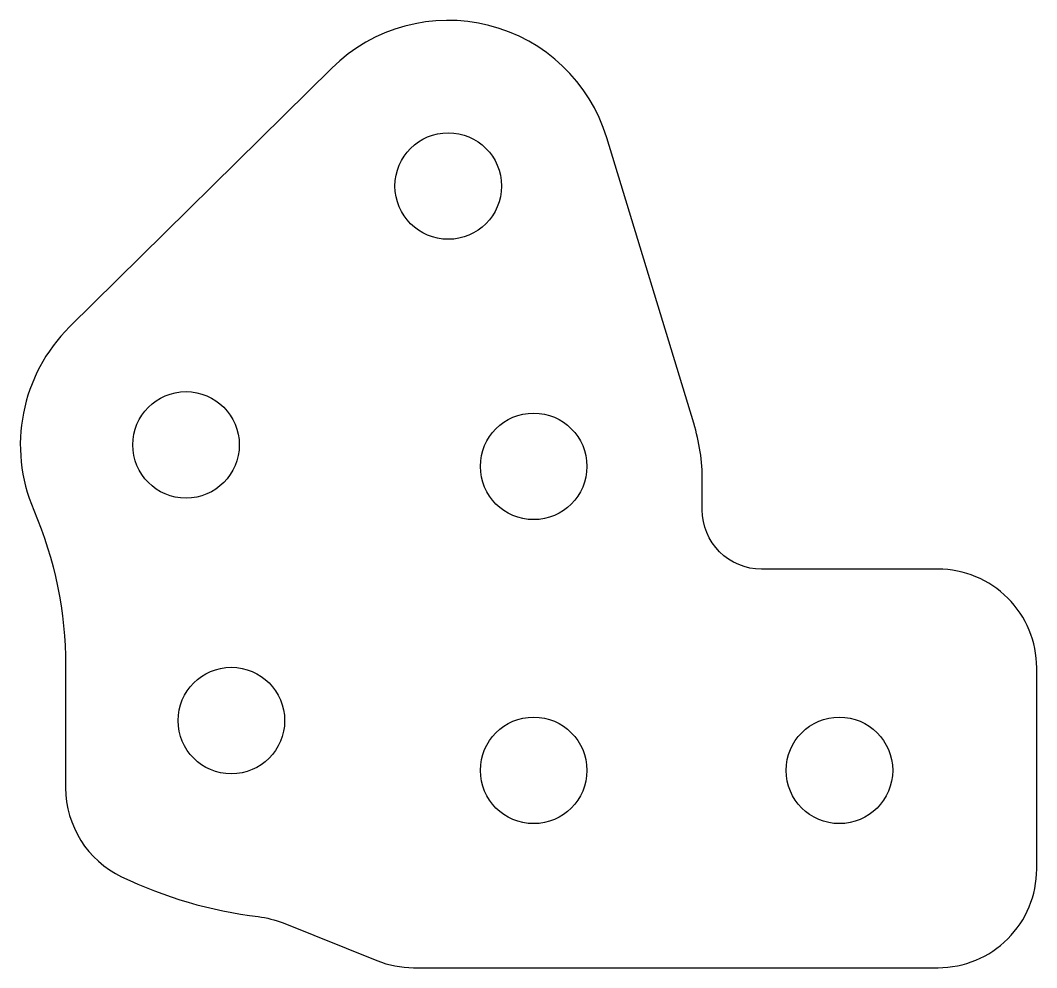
# Model space of a CAD drawing. Header units: millimetres. Extents: x 160.4 to 212, y -294.5 to -246.4.
import ezdxf

# ---------------------------------------------------------------- set-up
doc = ezdxf.new("R2010")
doc.units = ezdxf.units.MM
doc.layers.get('0').update_dxf_attribs({"linetype": 'CONTINUOUS'})

msp = doc.modelspace()

# ---------------------------------------------------------------- linework, layer by layer
msp.add_lwpolyline([(178.505, -294.097, 0.095533), (180.364, -294.456), (206.95, -294.456, 0.414214), (211.95, -289.456), (211.95, -279.256, 0.414214), (206.95, -274.256), (198, -274.256, -0.414214), (195, -271.256), (195, -269.774, 0.07409), (194.566, -266.859), (190.155, -252.387, 0.563905), (176.219, -248.857), (162.926, -261.977, 0.30852), (161.107, -271.266, -0.101616), (162.725, -279.148), (162.725, -285.339, 0.288514), (165.563, -289.847, 0.081798), (172.489, -291.869, -0.065138), (173.746, -292.191)], format="xyb", close=True)
for centre in [(182.12, -254.836), (168.827, -267.956), (186.45, -269.044), (171.125, -281.931), (186.45, -284.456), (201.95, -284.456)]:
    msp.add_circle(centre, 2.7)

doc.saveas('drawing.dxf')
